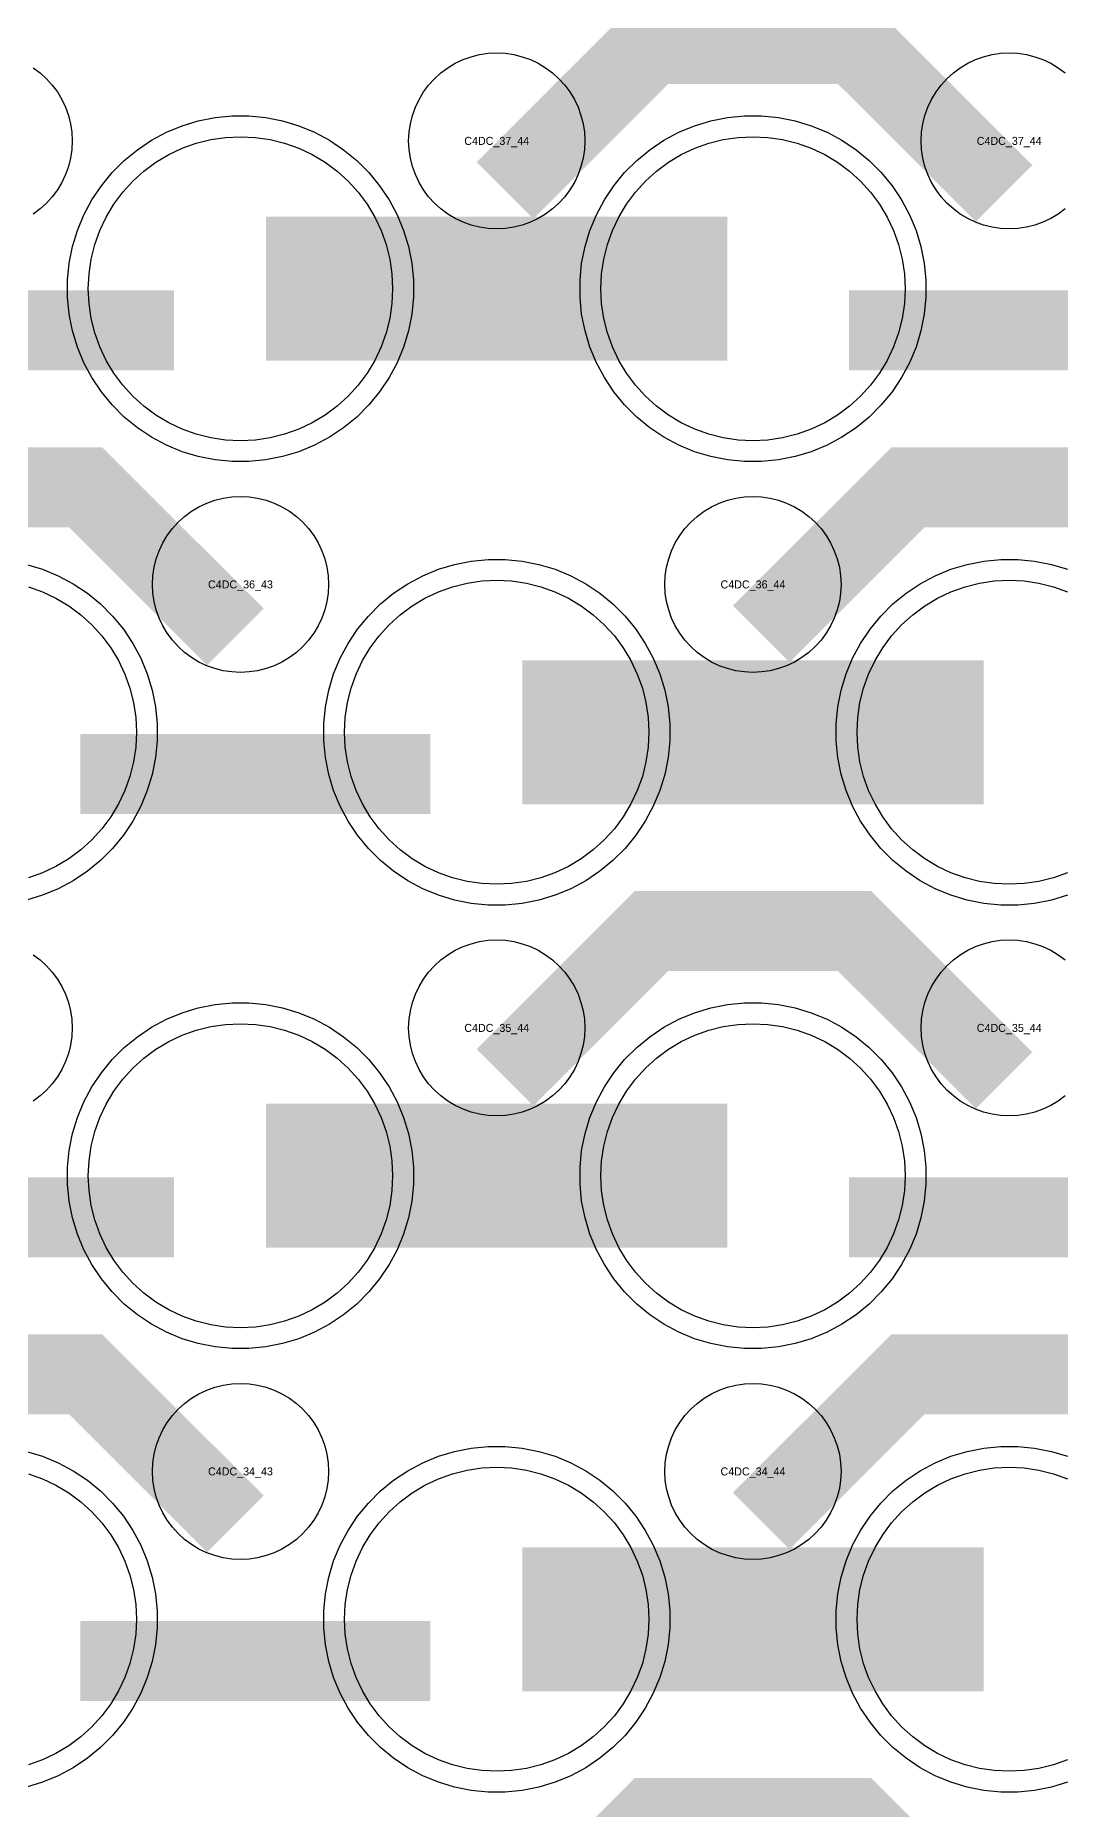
# Model space of a CAD drawing. Extents: x -11880 to 11880, y -14992 to 14992.
# Drawn here: x 1936 to 2256, y -10188 to -9634 of the extents above; entities that cross this region are included whole.
import ezdxf
from ezdxf.enums import TextEntityAlignment as Align

# ---------------------------------------------------------------- set-up
doc = ezdxf.new("R2010")
doc.units = 0
doc.header["$MEASUREMENT"] = 0
for name, color, linetype in [('GDS_775_DT_237', 138, 'CONTINUOUS'), ('RDL1_FS', 34, 'CONTINUOUS'), ('RDL_BS', 160, 'CONTINUOUS')]:
    doc.layers.add(name, color=color, linetype=linetype)

msp = doc.modelspace()

# ---------------------------------------------------------------- linework, layer by layer
at = {"layer": 'RDL1_FS', "color": 241, "true_color": 0xf7abae}
for points in [[(2000, -9760.204), (1995.343, -9759.975), (1990.732, -9759.291), (1986.209, -9758.159), (1981.819, -9756.587), (1977.605, -9754.595), (1973.605, -9752.197), (1969.86, -9749.419), (1966.406, -9746.289), (1963.276, -9742.835), (1960.498, -9739.09), (1958.1, -9735.09), (1956.108, -9730.876), (1954.536, -9726.486), (1953.404, -9721.963), (1952.72, -9717.352), (1952.491, -9712.695), (1952.72, -9708.038), (1953.404, -9703.427), (1954.536, -9698.904), (1956.108, -9694.514), (1958.1, -9690.3), (1960.498, -9686.3), (1963.276, -9682.555), (1966.406, -9679.101), (1969.86, -9675.971), (1973.605, -9673.193), (1977.605, -9670.795), (1981.819, -9668.803), (1986.209, -9667.231), (1990.732, -9666.099), (1995.343, -9665.415), (2000, -9665.186), (2004.657, -9665.415), (2009.268, -9666.099), (2013.791, -9667.231), (2018.181, -9668.803), (2022.395, -9670.795), (2026.395, -9673.193), (2030.14, -9675.971), (2033.594, -9679.101), (2036.724, -9682.555), (2039.502, -9686.3), (2041.9, -9690.3), (2043.892, -9694.514), (2045.464, -9698.904), (2046.596, -9703.427), (2047.28, -9708.038), (2047.509, -9712.695), (2047.28, -9717.352), (2046.596, -9721.963), (2045.464, -9726.486), (2043.892, -9730.876), (2041.9, -9735.09), (2039.502, -9739.09), (2036.724, -9742.835), (2033.594, -9746.289), (2030.14, -9749.419), (2026.395, -9752.197), (2022.395, -9754.595), (2018.181, -9756.587), (2013.791, -9758.159), (2009.268, -9759.291), (2004.657, -9759.975)], [(2160, -9760.204), (2155.343, -9759.975), (2150.732, -9759.291), (2146.209, -9758.159), (2141.819, -9756.587), (2137.605, -9754.595), (2133.605, -9752.197), (2129.86, -9749.419), (2126.406, -9746.289), (2123.276, -9742.835), (2120.498, -9739.09), (2118.1, -9735.09), (2116.108, -9730.876), (2114.536, -9726.486), (2113.404, -9721.963), (2112.72, -9717.352), (2112.491, -9712.695), (2112.72, -9708.038), (2113.404, -9703.427), (2114.536, -9698.904), (2116.108, -9694.514), (2118.1, -9690.3), (2120.498, -9686.3), (2123.276, -9682.555), (2126.406, -9679.101), (2129.86, -9675.971), (2133.605, -9673.193), (2137.605, -9670.795), (2141.819, -9668.803), (2146.209, -9667.231), (2150.732, -9666.099), (2155.343, -9665.415), (2160, -9665.186), (2164.657, -9665.415), (2169.268, -9666.099), (2173.791, -9667.231), (2178.181, -9668.803), (2182.395, -9670.795), (2186.395, -9673.193), (2190.14, -9675.971), (2193.594, -9679.101), (2196.724, -9682.555), (2199.502, -9686.3), (2201.9, -9690.3), (2203.892, -9694.514), (2205.464, -9698.904), (2206.596, -9703.427), (2207.28, -9708.038), (2207.509, -9712.695), (2207.28, -9717.352), (2206.596, -9721.963), (2205.464, -9726.486), (2203.892, -9730.876), (2201.9, -9735.09), (2199.502, -9739.09), (2196.724, -9742.835), (2193.594, -9746.289), (2190.14, -9749.419), (2186.395, -9752.197), (2182.395, -9754.595), (2178.181, -9756.587), (2173.791, -9758.159), (2169.268, -9759.291), (2164.657, -9759.975)], [(2080, -10175.894), (2075.343, -10175.665), (2070.732, -10174.981), (2066.209, -10173.849), (2061.819, -10172.277), (2057.605, -10170.285), (2053.605, -10167.887), (2049.86, -10165.109), (2046.406, -10161.979), (2043.276, -10158.525), (2040.498, -10154.78), (2038.1, -10150.78), (2036.108, -10146.566), (2034.536, -10142.176), (2033.404, -10137.653), (2032.72, -10133.042), (2032.491, -10128.385), (2032.72, -10123.728), (2033.404, -10119.117), (2034.536, -10114.594), (2036.108, -10110.204), (2038.1, -10105.99), (2040.498, -10101.99), (2043.276, -10098.245), (2046.406, -10094.791), (2049.86, -10091.661), (2053.605, -10088.883), (2057.605, -10086.485), (2061.819, -10084.493), (2066.209, -10082.921), (2070.732, -10081.789), (2075.343, -10081.105), (2080, -10080.876), (2084.657, -10081.105), (2089.268, -10081.789), (2093.791, -10082.921), (2098.181, -10084.493), (2102.395, -10086.485), (2106.395, -10088.883), (2110.14, -10091.661), (2113.594, -10094.791), (2116.724, -10098.245), (2119.502, -10101.99), (2121.9, -10105.99), (2123.892, -10110.204), (2125.464, -10114.594), (2126.596, -10119.117), (2127.28, -10123.728), (2127.509, -10128.385), (2127.28, -10133.042), (2126.596, -10137.653), (2125.464, -10142.176), (2123.892, -10146.566), (2121.9, -10150.78), (2119.502, -10154.78), (2116.724, -10158.525), (2113.594, -10161.979), (2110.14, -10165.109), (2106.395, -10167.887), (2102.395, -10170.285), (2098.181, -10172.277), (2093.791, -10173.849), (2089.268, -10174.981), (2084.657, -10175.665)]]:
    msp.add_lwpolyline(points, close=True, dxfattribs=at)
for points in [[(2008.002, -9712.695, 45, 45, 0), (2080.002, -9712.695, 45, 45, 0)], [(2080.002, -9712.695, 45, 45, 0), (2152.002, -9712.695, 45, 45, 0)], [(2088.002, -10128.385, 45, 45, 0), (2160.002, -10128.385, 45, 45, 0)], [(2160.002, -10128.385, 45, 45, 0), (2232.002, -10128.385, 45, 45, 0)]]:
    msp.add_lwpolyline(points, format="xyseb", dxfattribs=at)
at = {"layer": 'RDL1_FS'}
for points in [[(2080, -9898.769), (2075.343, -9898.54), (2070.732, -9897.856), (2066.209, -9896.724), (2061.819, -9895.152), (2057.605, -9893.16), (2053.605, -9890.762), (2049.86, -9887.984), (2046.406, -9884.854), (2043.276, -9881.4), (2040.498, -9877.655), (2038.1, -9873.655), (2036.108, -9869.441), (2034.536, -9865.051), (2033.404, -9860.528), (2032.72, -9855.917), (2032.491, -9851.26), (2032.72, -9846.603), (2033.404, -9841.992), (2034.536, -9837.469), (2036.108, -9833.079), (2038.1, -9828.865), (2040.498, -9824.865), (2043.276, -9821.12), (2046.406, -9817.666), (2049.86, -9814.536), (2053.605, -9811.758), (2057.605, -9809.36), (2061.819, -9807.368), (2066.209, -9805.796), (2070.732, -9804.664), (2075.343, -9803.98), (2080, -9803.751), (2084.657, -9803.98), (2089.268, -9804.664), (2093.791, -9805.796), (2098.181, -9807.368), (2102.395, -9809.36), (2106.395, -9811.758), (2110.14, -9814.536), (2113.594, -9817.666), (2116.724, -9821.12), (2119.502, -9824.865), (2121.9, -9828.865), (2123.892, -9833.079), (2125.464, -9837.469), (2126.596, -9841.992), (2127.28, -9846.603), (2127.509, -9851.26), (2127.28, -9855.917), (2126.596, -9860.528), (2125.464, -9865.051), (2123.892, -9869.441), (2121.9, -9873.655), (2119.502, -9877.655), (2116.724, -9881.4), (2113.594, -9884.854), (2110.14, -9887.984), (2106.395, -9890.762), (2102.395, -9893.16), (2098.181, -9895.152), (2093.791, -9896.724), (2089.268, -9897.856), (2084.657, -9898.54)], [(2000, -10037.329), (1995.343, -10037.1), (1990.732, -10036.416), (1986.209, -10035.284), (1981.819, -10033.712), (1977.605, -10031.72), (1973.605, -10029.322), (1969.86, -10026.544), (1966.406, -10023.414), (1963.276, -10019.96), (1960.498, -10016.215), (1958.1, -10012.215), (1956.108, -10008.001), (1954.536, -10003.611), (1953.404, -9999.088), (1952.72, -9994.477), (1952.491, -9989.82), (1952.72, -9985.163), (1953.404, -9980.552), (1954.536, -9976.029), (1956.108, -9971.639), (1958.1, -9967.425), (1960.498, -9963.425), (1963.276, -9959.68), (1966.406, -9956.226), (1969.86, -9953.096), (1973.605, -9950.318), (1977.605, -9947.92), (1981.819, -9945.928), (1986.209, -9944.356), (1990.732, -9943.224), (1995.343, -9942.54), (2000, -9942.311), (2004.657, -9942.54), (2009.268, -9943.224), (2013.791, -9944.356), (2018.181, -9945.928), (2022.395, -9947.92), (2026.395, -9950.318), (2030.14, -9953.096), (2033.594, -9956.226), (2036.724, -9959.68), (2039.502, -9963.425), (2041.9, -9967.425), (2043.892, -9971.639), (2045.464, -9976.029), (2046.596, -9980.552), (2047.28, -9985.163), (2047.509, -9989.82), (2047.28, -9994.477), (2046.596, -9999.088), (2045.464, -10003.611), (2043.892, -10008.001), (2041.9, -10012.215), (2039.502, -10016.215), (2036.724, -10019.96), (2033.594, -10023.414), (2030.14, -10026.544), (2026.395, -10029.322), (2022.395, -10031.72), (2018.181, -10033.712), (2013.791, -10035.284), (2009.268, -10036.416), (2004.657, -10037.1)], [(2160, -10037.329), (2155.343, -10037.1), (2150.732, -10036.416), (2146.209, -10035.284), (2141.819, -10033.712), (2137.605, -10031.72), (2133.605, -10029.322), (2129.86, -10026.544), (2126.406, -10023.414), (2123.276, -10019.96), (2120.498, -10016.215), (2118.1, -10012.215), (2116.108, -10008.001), (2114.536, -10003.611), (2113.404, -9999.088), (2112.72, -9994.477), (2112.491, -9989.82), (2112.72, -9985.163), (2113.404, -9980.552), (2114.536, -9976.029), (2116.108, -9971.639), (2118.1, -9967.425), (2120.498, -9963.425), (2123.276, -9959.68), (2126.406, -9956.226), (2129.86, -9953.096), (2133.605, -9950.318), (2137.605, -9947.92), (2141.819, -9945.928), (2146.209, -9944.356), (2150.732, -9943.224), (2155.343, -9942.54), (2160, -9942.311), (2164.657, -9942.54), (2169.268, -9943.224), (2173.791, -9944.356), (2178.181, -9945.928), (2182.395, -9947.92), (2186.395, -9950.318), (2190.14, -9953.096), (2193.594, -9956.226), (2196.724, -9959.68), (2199.502, -9963.425), (2201.9, -9967.425), (2203.892, -9971.639), (2205.464, -9976.029), (2206.596, -9980.552), (2207.28, -9985.163), (2207.509, -9989.82), (2207.28, -9994.477), (2206.596, -9999.088), (2205.464, -10003.611), (2203.892, -10008.001), (2201.9, -10012.215), (2199.502, -10016.215), (2196.724, -10019.96), (2193.594, -10023.414), (2190.14, -10026.544), (2186.395, -10029.322), (2182.395, -10031.72), (2178.181, -10033.712), (2173.791, -10035.284), (2169.268, -10036.416), (2164.657, -10037.1)]]:
    msp.add_lwpolyline(points, close=True, dxfattribs=at)
for points in [[(2258.181, -9895.152), (2253.791, -9896.724), (2249.268, -9897.856), (2244.657, -9898.54), (2240, -9898.769), (2235.343, -9898.54), (2230.732, -9897.856), (2226.209, -9896.724), (2221.819, -9895.152), (2217.605, -9893.16), (2213.605, -9890.762), (2209.86, -9887.984), (2206.406, -9884.854), (2203.276, -9881.4), (2200.498, -9877.655), (2198.1, -9873.655), (2196.108, -9869.441), (2194.536, -9865.051), (2193.404, -9860.528), (2192.72, -9855.917), (2192.491, -9851.26), (2192.72, -9846.603), (2193.404, -9841.992), (2194.536, -9837.469), (2196.108, -9833.079), (2198.1, -9828.865), (2200.498, -9824.865), (2203.276, -9821.12), (2206.406, -9817.666), (2209.86, -9814.536), (2213.605, -9811.758), (2217.605, -9809.36), (2221.819, -9807.368), (2226.209, -9805.796), (2230.732, -9804.664), (2235.343, -9803.98), (2240, -9803.751), (2244.657, -9803.98), (2249.268, -9804.664), (2253.791, -9805.796), (2258.181, -9807.368)], [(1933.791, -9805.796), (1938.181, -9807.368), (1942.395, -9809.36), (1946.395, -9811.758), (1950.14, -9814.536), (1953.594, -9817.666), (1956.724, -9821.12), (1959.502, -9824.865), (1961.9, -9828.865), (1963.892, -9833.079), (1965.464, -9837.469), (1966.596, -9841.992), (1967.28, -9846.603), (1967.509, -9851.26), (1967.28, -9855.917), (1966.596, -9860.528), (1965.464, -9865.051), (1963.892, -9869.441), (1961.9, -9873.655), (1959.502, -9877.655), (1956.724, -9881.4), (1953.594, -9884.854), (1950.14, -9887.984), (1946.395, -9890.762), (1942.395, -9893.16), (1938.181, -9895.152), (1933.791, -9896.724)]]:
    msp.add_lwpolyline(points, dxfattribs=at)
for points in [[(2088.002, -9851.26, 45, 45, 0), (2160.002, -9851.26, 45, 45, 0)], [(2160.002, -9851.26, 45, 45, 0), (2232.002, -9851.26, 45, 45, 0)], [(2008.002, -9989.82, 45, 45, 0), (2080.002, -9989.82, 45, 45, 0)], [(2080.002, -9989.82, 45, 45, 0), (2152.002, -9989.82, 45, 45, 0)]]:
    msp.add_lwpolyline(points, format="xyseb", dxfattribs=at)
at = {"layer": 'RDL1_FS', "color": 241, "true_color": 0xf7abae}
for points in [[(2258.181, -10172.277), (2253.791, -10173.849), (2249.268, -10174.981), (2244.657, -10175.665), (2240, -10175.894), (2235.343, -10175.665), (2230.732, -10174.981), (2226.209, -10173.849), (2221.819, -10172.277), (2217.605, -10170.285), (2213.605, -10167.887), (2209.86, -10165.109), (2206.406, -10161.979), (2203.276, -10158.525), (2200.498, -10154.78), (2198.1, -10150.78), (2196.108, -10146.566), (2194.536, -10142.176), (2193.404, -10137.653), (2192.72, -10133.042), (2192.491, -10128.385), (2192.72, -10123.728), (2193.404, -10119.117), (2194.536, -10114.594), (2196.108, -10110.204), (2198.1, -10105.99), (2200.498, -10101.99), (2203.276, -10098.245), (2206.406, -10094.791), (2209.86, -10091.661), (2213.605, -10088.883), (2217.605, -10086.485), (2221.819, -10084.493), (2226.209, -10082.921), (2230.732, -10081.789), (2235.343, -10081.105), (2240, -10080.876), (2244.657, -10081.105), (2249.268, -10081.789), (2253.791, -10082.921), (2258.181, -10084.493)], [(1933.791, -10082.921), (1938.181, -10084.493), (1942.395, -10086.485), (1946.395, -10088.883), (1950.14, -10091.661), (1953.594, -10094.791), (1956.724, -10098.245), (1959.502, -10101.99), (1961.9, -10105.99), (1963.892, -10110.204), (1965.464, -10114.594), (1966.596, -10119.117), (1967.28, -10123.728), (1967.509, -10128.385), (1967.28, -10133.042), (1966.596, -10137.653), (1965.464, -10142.176), (1963.892, -10146.566), (1961.9, -10150.78), (1959.502, -10154.78), (1956.724, -10158.525), (1953.594, -10161.979), (1950.14, -10165.109), (1946.395, -10167.887), (1942.395, -10170.285), (1938.181, -10172.277), (1933.791, -10173.849)]]:
    msp.add_lwpolyline(points, dxfattribs=at)
at = {"layer": 'RDL_BS'}
for points in [[(2082.562, -9682.009, 25, 25, 0), (2128.377, -9636.194, 25, 25, 0), (2161.93, -9636.194, 25, 25, 0)], [(2238.401, -9682.908, 25, 25, 0), (2191.687, -9636.194, 25, 25, 0), (2161.929, -9636.194, 25, 25, 0)], [(1998.401, -9821.473, 25, 25, 0), (1951.687, -9774.759, 25, 25, 0), (1921.929, -9774.759, 25, 25, 0)], [(2162.562, -9820.574, 25, 25, 0), (2208.377, -9774.759, 25, 25, 0), (2241.93, -9774.759, 25, 25, 0)], [(2318.401, -9821.473, 25, 25, 0), (2271.687, -9774.759, 25, 25, 0), (2241.929, -9774.759, 25, 25, 0)], [(1950.016, -9864.273, 25, 25, 0), (2059.281, -9864.273, 25, 25, 0)], [(2082.562, -9959.134, 25, 25, 0), (2128.377, -9913.319, 25, 25, 0), (2161.93, -9913.319, 25, 25, 0)], [(2238.401, -9960.033, 25, 25, 0), (2191.687, -9913.319, 25, 25, 0), (2161.929, -9913.319, 25, 25, 0)], [(1870.016, -10002.833, 25, 25, 0), (1979.281, -10002.833, 25, 25, 0)], [(2190.016, -10002.833, 25, 25, 0), (2299.281, -10002.833, 25, 25, 0)], [(1998.401, -10098.598, 25, 25, 0), (1951.687, -10051.884, 25, 25, 0), (1921.929, -10051.884, 25, 25, 0)], [(2162.562, -10097.699, 25, 25, 0), (2208.377, -10051.884, 25, 25, 0), (2241.93, -10051.884, 25, 25, 0)], [(2318.401, -10098.598, 25, 25, 0), (2271.687, -10051.884, 25, 25, 0), (2241.929, -10051.884, 25, 25, 0)], [(2082.562, -10236.264, 25, 25, 0), (2128.377, -10190.449, 25, 25, 0), (2161.93, -10190.449, 25, 25, 0)], [(2238.401, -10237.163, 25, 25, 0), (2191.687, -10190.449, 25, 25, 0), (2161.929, -10190.449, 25, 25, 0)]]:
    msp.add_lwpolyline(points, format="xyseb", dxfattribs=at)
for points in [[(1935.28, -9643.65), (1937.443, -9645.253), (1939.442, -9647.065), (1941.254, -9649.064), (1942.857, -9651.227), (1944.25, -9653.551), (1945.402, -9655.988), (1946.309, -9658.523), (1946.966, -9661.142), (1947.362, -9663.814), (1947.494, -9666.507), (1947.362, -9669.2), (1946.966, -9671.872), (1946.309, -9674.491), (1945.402, -9677.026), (1944.25, -9679.463), (1942.857, -9681.787), (1941.254, -9683.95), (1939.442, -9685.949), (1937.443, -9687.761), (1935.28, -9689.364)], [(2257.443, -9687.761), (2255.28, -9689.364), (2252.956, -9690.757), (2250.519, -9691.909), (2247.984, -9692.816), (2245.365, -9693.473), (2242.693, -9693.869), (2240, -9694.001), (2237.307, -9693.869), (2234.635, -9693.473), (2232.016, -9692.816), (2229.481, -9691.909), (2227.044, -9690.757), (2224.72, -9689.364), (2222.557, -9687.761), (2220.558, -9685.949), (2218.746, -9683.95), (2217.143, -9681.787), (2215.75, -9679.463), (2214.598, -9677.026), (2213.691, -9674.491), (2213.034, -9671.872), (2212.638, -9669.2), (2212.506, -9666.507), (2212.638, -9663.814), (2213.034, -9661.142), (2213.691, -9658.523), (2214.598, -9655.988), (2215.75, -9653.551), (2217.143, -9651.227), (2218.746, -9649.064), (2220.558, -9647.065), (2222.557, -9645.253), (2224.72, -9643.65), (2227.044, -9642.257), (2229.481, -9641.105), (2232.016, -9640.198), (2234.635, -9639.541), (2237.307, -9639.145), (2240, -9639.013), (2242.693, -9639.145), (2245.365, -9639.541), (2247.984, -9640.198), (2250.519, -9641.105), (2252.956, -9642.257), (2255.28, -9643.65), (2257.443, -9645.253)], [(1933.165, -9798.823), (1938.205, -9800.354), (1943.115, -9802.385), (1947.777, -9804.877), (1952.191, -9807.824), (1956.292, -9811.186), (1960.074, -9814.968), (1963.436, -9819.069), (1966.383, -9823.483), (1968.875, -9828.145), (1970.906, -9833.055), (1972.437, -9838.095), (1973.483, -9843.322), (1974, -9848.616), (1974, -9853.904), (1973.483, -9859.198), (1972.437, -9864.425), (1970.906, -9869.465), (1968.875, -9874.375), (1966.383, -9879.037), (1963.436, -9883.451), (1960.074, -9887.552), (1956.292, -9891.334), (1952.191, -9894.696), (1947.777, -9897.643), (1943.115, -9900.135), (1938.205, -9902.166), (1933.165, -9903.697)], [(2258.205, -9902.166), (2253.165, -9903.697), (2247.938, -9904.743), (2242.644, -9905.26), (2237.356, -9905.26), (2232.062, -9904.743), (2226.835, -9903.697), (2221.795, -9902.166), (2216.885, -9900.135), (2212.223, -9897.643), (2207.809, -9894.696), (2203.708, -9891.334), (2199.926, -9887.552), (2196.564, -9883.451), (2193.617, -9879.037), (2191.125, -9874.375), (2189.094, -9869.465), (2187.563, -9864.425), (2186.517, -9859.198), (2186, -9853.904), (2186, -9848.616), (2186.517, -9843.322), (2187.563, -9838.095), (2189.094, -9833.055), (2191.125, -9828.145), (2193.617, -9823.483), (2196.564, -9819.069), (2199.926, -9814.968), (2203.708, -9811.186), (2207.809, -9807.824), (2212.223, -9804.877), (2216.885, -9802.385), (2221.795, -9800.354), (2226.835, -9798.823), (2232.062, -9797.777), (2237.356, -9797.26), (2242.644, -9797.26), (2247.938, -9797.777), (2253.165, -9798.823), (2258.205, -9800.354)], [(1935.28, -9920.775), (1937.443, -9922.378), (1939.442, -9924.19), (1941.254, -9926.189), (1942.857, -9928.352), (1944.25, -9930.676), (1945.402, -9933.113), (1946.309, -9935.648), (1946.966, -9938.267), (1947.362, -9940.939), (1947.494, -9943.632), (1947.362, -9946.325), (1946.966, -9948.997), (1946.309, -9951.616), (1945.402, -9954.151), (1944.25, -9956.588), (1942.857, -9958.912), (1941.254, -9961.075), (1939.442, -9963.074), (1937.443, -9964.886), (1935.28, -9966.489)], [(2257.443, -9964.886), (2255.28, -9966.489), (2252.956, -9967.882), (2250.519, -9969.034), (2247.984, -9969.941), (2245.365, -9970.598), (2242.693, -9970.994), (2240, -9971.126), (2237.307, -9970.994), (2234.635, -9970.598), (2232.016, -9969.941), (2229.481, -9969.034), (2227.044, -9967.882), (2224.72, -9966.489), (2222.557, -9964.886), (2220.558, -9963.074), (2218.746, -9961.075), (2217.143, -9958.912), (2215.75, -9956.588), (2214.598, -9954.151), (2213.691, -9951.616), (2213.034, -9948.997), (2212.638, -9946.325), (2212.506, -9943.632), (2212.638, -9940.939), (2213.034, -9938.267), (2213.691, -9935.648), (2214.598, -9933.113), (2215.75, -9930.676), (2217.143, -9928.352), (2218.746, -9926.189), (2220.558, -9924.19), (2222.557, -9922.378), (2224.72, -9920.775), (2227.044, -9919.382), (2229.481, -9918.23), (2232.016, -9917.323), (2234.635, -9916.666), (2237.307, -9916.27), (2240, -9916.138), (2242.693, -9916.27), (2245.365, -9916.666), (2247.984, -9917.323), (2250.519, -9918.23), (2252.956, -9919.382), (2255.28, -9920.775), (2257.443, -9922.378)]]:
    msp.add_lwpolyline(points, dxfattribs=at)
for points in [[(2080, -9694.001), (2077.307, -9693.869), (2074.635, -9693.473), (2072.016, -9692.816), (2069.481, -9691.909), (2067.044, -9690.757), (2064.72, -9689.364), (2062.557, -9687.761), (2060.558, -9685.949), (2058.746, -9683.95), (2057.143, -9681.787), (2055.75, -9679.463), (2054.598, -9677.026), (2053.691, -9674.491), (2053.034, -9671.872), (2052.638, -9669.2), (2052.506, -9666.507), (2052.638, -9663.814), (2053.034, -9661.142), (2053.691, -9658.523), (2054.598, -9655.988), (2055.75, -9653.551), (2057.143, -9651.227), (2058.746, -9649.064), (2060.558, -9647.065), (2062.557, -9645.253), (2064.72, -9643.65), (2067.044, -9642.257), (2069.481, -9641.105), (2072.016, -9640.198), (2074.635, -9639.541), (2077.307, -9639.145), (2080, -9639.013), (2082.693, -9639.145), (2085.365, -9639.541), (2087.984, -9640.198), (2090.519, -9641.105), (2092.956, -9642.257), (2095.28, -9643.65), (2097.443, -9645.253), (2099.442, -9647.065), (2101.254, -9649.064), (2102.857, -9651.227), (2104.25, -9653.551), (2105.402, -9655.988), (2106.309, -9658.523), (2106.966, -9661.142), (2107.362, -9663.814), (2107.494, -9666.507), (2107.362, -9669.2), (2106.966, -9671.872), (2106.309, -9674.491), (2105.402, -9677.026), (2104.25, -9679.463), (2102.857, -9681.787), (2101.254, -9683.95), (2099.442, -9685.949), (2097.443, -9687.761), (2095.28, -9689.364), (2092.956, -9690.757), (2090.519, -9691.909), (2087.984, -9692.816), (2085.365, -9693.473), (2082.693, -9693.869)], [(2000, -9832.566), (1997.307, -9832.434), (1994.635, -9832.038), (1992.016, -9831.381), (1989.481, -9830.474), (1987.044, -9829.322), (1984.72, -9827.929), (1982.557, -9826.326), (1980.558, -9824.514), (1978.746, -9822.515), (1977.143, -9820.352), (1975.75, -9818.028), (1974.598, -9815.591), (1973.691, -9813.056), (1973.034, -9810.437), (1972.638, -9807.765), (1972.506, -9805.072), (1972.638, -9802.379), (1973.034, -9799.707), (1973.691, -9797.088), (1974.598, -9794.553), (1975.75, -9792.116), (1977.143, -9789.792), (1978.746, -9787.629), (1980.558, -9785.63), (1982.557, -9783.818), (1984.72, -9782.215), (1987.044, -9780.822), (1989.481, -9779.67), (1992.016, -9778.763), (1994.635, -9778.106), (1997.307, -9777.71), (2000, -9777.578), (2002.693, -9777.71), (2005.365, -9778.106), (2007.984, -9778.763), (2010.519, -9779.67), (2012.956, -9780.822), (2015.28, -9782.215), (2017.443, -9783.818), (2019.442, -9785.63), (2021.254, -9787.629), (2022.857, -9789.792), (2024.25, -9792.116), (2025.402, -9794.553), (2026.309, -9797.088), (2026.966, -9799.707), (2027.362, -9802.379), (2027.494, -9805.072), (2027.362, -9807.765), (2026.966, -9810.437), (2026.309, -9813.056), (2025.402, -9815.591), (2024.25, -9818.028), (2022.857, -9820.352), (2021.254, -9822.515), (2019.442, -9824.514), (2017.443, -9826.326), (2015.28, -9827.929), (2012.956, -9829.322), (2010.519, -9830.474), (2007.984, -9831.381), (2005.365, -9832.038), (2002.693, -9832.434)], [(2160, -9832.566), (2157.307, -9832.434), (2154.635, -9832.038), (2152.016, -9831.381), (2149.481, -9830.474), (2147.044, -9829.322), (2144.72, -9827.929), (2142.557, -9826.326), (2140.558, -9824.514), (2138.746, -9822.515), (2137.143, -9820.352), (2135.75, -9818.028), (2134.598, -9815.591), (2133.691, -9813.056), (2133.034, -9810.437), (2132.638, -9807.765), (2132.506, -9805.072), (2132.638, -9802.379), (2133.034, -9799.707), (2133.691, -9797.088), (2134.598, -9794.553), (2135.75, -9792.116), (2137.143, -9789.792), (2138.746, -9787.629), (2140.558, -9785.63), (2142.557, -9783.818), (2144.72, -9782.215), (2147.044, -9780.822), (2149.481, -9779.67), (2152.016, -9778.763), (2154.635, -9778.106), (2157.307, -9777.71), (2160, -9777.578), (2162.693, -9777.71), (2165.365, -9778.106), (2167.984, -9778.763), (2170.519, -9779.67), (2172.956, -9780.822), (2175.28, -9782.215), (2177.443, -9783.818), (2179.442, -9785.63), (2181.254, -9787.629), (2182.857, -9789.792), (2184.25, -9792.116), (2185.402, -9794.553), (2186.309, -9797.088), (2186.966, -9799.707), (2187.362, -9802.379), (2187.494, -9805.072), (2187.362, -9807.765), (2186.966, -9810.437), (2186.309, -9813.056), (2185.402, -9815.591), (2184.25, -9818.028), (2182.857, -9820.352), (2181.254, -9822.515), (2179.442, -9824.514), (2177.443, -9826.326), (2175.28, -9827.929), (2172.956, -9829.322), (2170.519, -9830.474), (2167.984, -9831.381), (2165.365, -9832.038), (2162.693, -9832.434)], [(2077.356, -9905.26), (2072.062, -9904.743), (2066.835, -9903.697), (2061.795, -9902.166), (2056.885, -9900.135), (2052.223, -9897.643), (2047.809, -9894.696), (2043.708, -9891.334), (2039.926, -9887.552), (2036.564, -9883.451), (2033.617, -9879.037), (2031.125, -9874.375), (2029.094, -9869.465), (2027.563, -9864.425), (2026.517, -9859.198), (2026, -9853.904), (2026, -9848.616), (2026.517, -9843.322), (2027.563, -9838.095), (2029.094, -9833.055), (2031.125, -9828.145), (2033.617, -9823.483), (2036.564, -9819.069), (2039.926, -9814.968), (2043.708, -9811.186), (2047.809, -9807.824), (2052.223, -9804.877), (2056.885, -9802.385), (2061.795, -9800.354), (2066.835, -9798.823), (2072.062, -9797.777), (2077.356, -9797.26), (2082.644, -9797.26), (2087.938, -9797.777), (2093.165, -9798.823), (2098.205, -9800.354), (2103.115, -9802.385), (2107.777, -9804.877), (2112.191, -9807.824), (2116.292, -9811.186), (2120.074, -9814.968), (2123.436, -9819.069), (2126.383, -9823.483), (2128.875, -9828.145), (2130.906, -9833.055), (2132.437, -9838.095), (2133.483, -9843.322), (2134, -9848.616), (2134, -9853.904), (2133.483, -9859.198), (2132.437, -9864.425), (2130.906, -9869.465), (2128.875, -9874.375), (2126.383, -9879.037), (2123.436, -9883.451), (2120.074, -9887.552), (2116.292, -9891.334), (2112.191, -9894.696), (2107.777, -9897.643), (2103.115, -9900.135), (2098.205, -9902.166), (2093.165, -9903.697), (2087.938, -9904.743), (2082.644, -9905.26)], [(2080, -9971.126), (2077.307, -9970.994), (2074.635, -9970.598), (2072.016, -9969.941), (2069.481, -9969.034), (2067.044, -9967.882), (2064.72, -9966.489), (2062.557, -9964.886), (2060.558, -9963.074), (2058.746, -9961.075), (2057.143, -9958.912), (2055.75, -9956.588), (2054.598, -9954.151), (2053.691, -9951.616), (2053.034, -9948.997), (2052.638, -9946.325), (2052.506, -9943.632), (2052.638, -9940.939), (2053.034, -9938.267), (2053.691, -9935.648), (2054.598, -9933.113), (2055.75, -9930.676), (2057.143, -9928.352), (2058.746, -9926.189), (2060.558, -9924.19), (2062.557, -9922.378), (2064.72, -9920.775), (2067.044, -9919.382), (2069.481, -9918.23), (2072.016, -9917.323), (2074.635, -9916.666), (2077.307, -9916.27), (2080, -9916.138), (2082.693, -9916.27), (2085.365, -9916.666), (2087.984, -9917.323), (2090.519, -9918.23), (2092.956, -9919.382), (2095.28, -9920.775), (2097.443, -9922.378), (2099.442, -9924.19), (2101.254, -9926.189), (2102.857, -9928.352), (2104.25, -9930.676), (2105.402, -9933.113), (2106.309, -9935.648), (2106.966, -9938.267), (2107.362, -9940.939), (2107.494, -9943.632), (2107.362, -9946.325), (2106.966, -9948.997), (2106.309, -9951.616), (2105.402, -9954.151), (2104.25, -9956.588), (2102.857, -9958.912), (2101.254, -9961.075), (2099.442, -9963.074), (2097.443, -9964.886), (2095.28, -9966.489), (2092.956, -9967.882), (2090.519, -9969.034), (2087.984, -9969.941), (2085.365, -9970.598), (2082.693, -9970.994)], [(1997.356, -10043.82), (1992.062, -10043.303), (1986.835, -10042.257), (1981.795, -10040.726), (1976.885, -10038.695), (1972.223, -10036.203), (1967.809, -10033.256), (1963.708, -10029.894), (1959.926, -10026.112), (1956.564, -10022.011), (1953.617, -10017.597), (1951.125, -10012.935), (1949.094, -10008.025), (1947.563, -10002.985), (1946.517, -9997.758), (1946, -9992.464), (1946, -9987.176), (1946.517, -9981.882), (1947.563, -9976.655), (1949.094, -9971.615), (1951.125, -9966.705), (1953.617, -9962.043), (1956.564, -9957.629), (1959.926, -9953.528), (1963.708, -9949.746), (1967.809, -9946.384), (1972.223, -9943.437), (1976.885, -9940.945), (1981.795, -9938.914), (1986.835, -9937.383), (1992.062, -9936.337), (1997.356, -9935.82), (2002.644, -9935.82), (2007.938, -9936.337), (2013.165, -9937.383), (2018.205, -9938.914), (2023.115, -9940.945), (2027.777, -9943.437), (2032.191, -9946.384), (2036.292, -9949.746), (2040.074, -9953.528), (2043.436, -9957.629), (2046.383, -9962.043), (2048.875, -9966.705), (2050.906, -9971.615), (2052.437, -9976.655), (2053.483, -9981.882), (2054, -9987.176), (2054, -9992.464), (2053.483, -9997.758), (2052.437, -10002.985), (2050.906, -10008.025), (2048.875, -10012.935), (2046.383, -10017.597), (2043.436, -10022.011), (2040.074, -10026.112), (2036.292, -10029.894), (2032.191, -10033.256), (2027.777, -10036.203), (2023.115, -10038.695), (2018.205, -10040.726), (2013.165, -10042.257), (2007.938, -10043.303), (2002.644, -10043.82)], [(2157.356, -10043.82), (2152.062, -10043.303), (2146.835, -10042.257), (2141.795, -10040.726), (2136.885, -10038.695), (2132.223, -10036.203), (2127.809, -10033.256), (2123.708, -10029.894), (2119.926, -10026.112), (2116.564, -10022.011), (2113.617, -10017.597), (2111.125, -10012.935), (2109.094, -10008.025), (2107.563, -10002.985), (2106.517, -9997.758), (2106, -9992.464), (2106, -9987.176), (2106.517, -9981.882), (2107.563, -9976.655), (2109.094, -9971.615), (2111.125, -9966.705), (2113.617, -9962.043), (2116.564, -9957.629), (2119.926, -9953.528), (2123.708, -9949.746), (2127.809, -9946.384), (2132.223, -9943.437), (2136.885, -9940.945), (2141.795, -9938.914), (2146.835, -9937.383), (2152.062, -9936.337), (2157.356, -9935.82), (2162.644, -9935.82), (2167.938, -9936.337), (2173.165, -9937.383), (2178.205, -9938.914), (2183.115, -9940.945), (2187.777, -9943.437), (2192.191, -9946.384), (2196.292, -9949.746), (2200.074, -9953.528), (2203.436, -9957.629), (2206.383, -9962.043), (2208.875, -9966.705), (2210.906, -9971.615), (2212.437, -9976.655), (2213.483, -9981.882), (2214, -9987.176), (2214, -9992.464), (2213.483, -9997.758), (2212.437, -10002.985), (2210.906, -10008.025), (2208.875, -10012.935), (2206.383, -10017.597), (2203.436, -10022.011), (2200.074, -10026.112), (2196.292, -10029.894), (2192.191, -10033.256), (2187.777, -10036.203), (2183.115, -10038.695), (2178.205, -10040.726), (2173.165, -10042.257), (2167.938, -10043.303), (2162.644, -10043.82)], [(2000, -10109.691), (1997.307, -10109.559), (1994.635, -10109.163), (1992.016, -10108.506), (1989.481, -10107.599), (1987.044, -10106.447), (1984.72, -10105.054), (1982.557, -10103.451), (1980.558, -10101.639), (1978.746, -10099.64), (1977.143, -10097.477), (1975.75, -10095.153), (1974.598, -10092.716), (1973.691, -10090.181), (1973.034, -10087.562), (1972.638, -10084.89), (1972.506, -10082.197), (1972.638, -10079.504), (1973.034, -10076.832), (1973.691, -10074.213), (1974.598, -10071.678), (1975.75, -10069.241), (1977.143, -10066.917), (1978.746, -10064.754), (1980.558, -10062.755), (1982.557, -10060.943), (1984.72, -10059.34), (1987.044, -10057.947), (1989.481, -10056.795), (1992.016, -10055.888), (1994.635, -10055.231), (1997.307, -10054.835), (2000, -10054.703), (2002.693, -10054.835), (2005.365, -10055.231), (2007.984, -10055.888), (2010.519, -10056.795), (2012.956, -10057.947), (2015.28, -10059.34), (2017.443, -10060.943), (2019.442, -10062.755), (2021.254, -10064.754), (2022.857, -10066.917), (2024.25, -10069.241), (2025.402, -10071.678), (2026.309, -10074.213), (2026.966, -10076.832), (2027.362, -10079.504), (2027.494, -10082.197), (2027.362, -10084.89), (2026.966, -10087.562), (2026.309, -10090.181), (2025.402, -10092.716), (2024.25, -10095.153), (2022.857, -10097.477), (2021.254, -10099.64), (2019.442, -10101.639), (2017.443, -10103.451), (2015.28, -10105.054), (2012.956, -10106.447), (2010.519, -10107.599), (2007.984, -10108.506), (2005.365, -10109.163), (2002.693, -10109.559)], [(2160, -10109.691), (2157.307, -10109.559), (2154.635, -10109.163), (2152.016, -10108.506), (2149.481, -10107.599), (2147.044, -10106.447), (2144.72, -10105.054), (2142.557, -10103.451), (2140.558, -10101.639), (2138.746, -10099.64), (2137.143, -10097.477), (2135.75, -10095.153), (2134.598, -10092.716), (2133.691, -10090.181), (2133.034, -10087.562), (2132.638, -10084.89), (2132.506, -10082.197), (2132.638, -10079.504), (2133.034, -10076.832), (2133.691, -10074.213), (2134.598, -10071.678), (2135.75, -10069.241), (2137.143, -10066.917), (2138.746, -10064.754), (2140.558, -10062.755), (2142.557, -10060.943), (2144.72, -10059.34), (2147.044, -10057.947), (2149.481, -10056.795), (2152.016, -10055.888), (2154.635, -10055.231), (2157.307, -10054.835), (2160, -10054.703), (2162.693, -10054.835), (2165.365, -10055.231), (2167.984, -10055.888), (2170.519, -10056.795), (2172.956, -10057.947), (2175.28, -10059.34), (2177.443, -10060.943), (2179.442, -10062.755), (2181.254, -10064.754), (2182.857, -10066.917), (2184.25, -10069.241), (2185.402, -10071.678), (2186.309, -10074.213), (2186.966, -10076.832), (2187.362, -10079.504), (2187.494, -10082.197), (2187.362, -10084.89), (2186.966, -10087.562), (2186.309, -10090.181), (2185.402, -10092.716), (2184.25, -10095.153), (2182.857, -10097.477), (2181.254, -10099.64), (2179.442, -10101.639), (2177.443, -10103.451), (2175.28, -10105.054), (2172.956, -10106.447), (2170.519, -10107.599), (2167.984, -10108.506), (2165.365, -10109.163), (2162.693, -10109.559)]]:
    msp.add_lwpolyline(points, close=True, dxfattribs=at)
at = {"layer": 'RDL_BS', "color": 241, "true_color": 0xf7abae}
for points in [[(1997.356, -9766.695), (1992.062, -9766.178), (1986.835, -9765.132), (1981.795, -9763.601), (1976.885, -9761.57), (1972.223, -9759.078), (1967.809, -9756.131), (1963.708, -9752.769), (1959.926, -9748.987), (1956.564, -9744.886), (1953.617, -9740.472), (1951.125, -9735.81), (1949.094, -9730.9), (1947.563, -9725.86), (1946.517, -9720.633), (1946, -9715.339), (1946, -9710.051), (1946.517, -9704.757), (1947.563, -9699.53), (1949.094, -9694.49), (1951.125, -9689.58), (1953.617, -9684.918), (1956.564, -9680.504), (1959.926, -9676.403), (1963.708, -9672.621), (1967.809, -9669.259), (1972.223, -9666.312), (1976.885, -9663.82), (1981.795, -9661.789), (1986.835, -9660.258), (1992.062, -9659.212), (1997.356, -9658.695), (2002.644, -9658.695), (2007.938, -9659.212), (2013.165, -9660.258), (2018.205, -9661.789), (2023.115, -9663.82), (2027.777, -9666.312), (2032.191, -9669.259), (2036.292, -9672.621), (2040.074, -9676.403), (2043.436, -9680.504), (2046.383, -9684.918), (2048.875, -9689.58), (2050.906, -9694.49), (2052.437, -9699.53), (2053.483, -9704.757), (2054, -9710.051), (2054, -9715.339), (2053.483, -9720.633), (2052.437, -9725.86), (2050.906, -9730.9), (2048.875, -9735.81), (2046.383, -9740.472), (2043.436, -9744.886), (2040.074, -9748.987), (2036.292, -9752.769), (2032.191, -9756.131), (2027.777, -9759.078), (2023.115, -9761.57), (2018.205, -9763.601), (2013.165, -9765.132), (2007.938, -9766.178), (2002.644, -9766.695)], [(2157.356, -9766.695), (2152.062, -9766.178), (2146.835, -9765.132), (2141.795, -9763.601), (2136.885, -9761.57), (2132.223, -9759.078), (2127.809, -9756.131), (2123.708, -9752.769), (2119.926, -9748.987), (2116.564, -9744.886), (2113.617, -9740.472), (2111.125, -9735.81), (2109.094, -9730.9), (2107.563, -9725.86), (2106.517, -9720.633), (2106, -9715.339), (2106, -9710.051), (2106.517, -9704.757), (2107.563, -9699.53), (2109.094, -9694.49), (2111.125, -9689.58), (2113.617, -9684.918), (2116.564, -9680.504), (2119.926, -9676.403), (2123.708, -9672.621), (2127.809, -9669.259), (2132.223, -9666.312), (2136.885, -9663.82), (2141.795, -9661.789), (2146.835, -9660.258), (2152.062, -9659.212), (2157.356, -9658.695), (2162.644, -9658.695), (2167.938, -9659.212), (2173.165, -9660.258), (2178.205, -9661.789), (2183.115, -9663.82), (2187.777, -9666.312), (2192.191, -9669.259), (2196.292, -9672.621), (2200.074, -9676.403), (2203.436, -9680.504), (2206.383, -9684.918), (2208.875, -9689.58), (2210.906, -9694.49), (2212.437, -9699.53), (2213.483, -9704.757), (2214, -9710.051), (2214, -9715.339), (2213.483, -9720.633), (2212.437, -9725.86), (2210.906, -9730.9), (2208.875, -9735.81), (2206.383, -9740.472), (2203.436, -9744.886), (2200.074, -9748.987), (2196.292, -9752.769), (2192.191, -9756.131), (2187.777, -9759.078), (2183.115, -9761.57), (2178.205, -9763.601), (2173.165, -9765.132), (2167.938, -9766.178), (2162.644, -9766.695)], [(2077.356, -10182.385), (2072.062, -10181.868), (2066.835, -10180.822), (2061.795, -10179.291), (2056.885, -10177.26), (2052.223, -10174.768), (2047.809, -10171.821), (2043.708, -10168.459), (2039.926, -10164.677), (2036.564, -10160.576), (2033.617, -10156.162), (2031.125, -10151.5), (2029.094, -10146.59), (2027.563, -10141.55), (2026.517, -10136.323), (2026, -10131.029), (2026, -10125.741), (2026.517, -10120.447), (2027.563, -10115.22), (2029.094, -10110.18), (2031.125, -10105.27), (2033.617, -10100.608), (2036.564, -10096.194), (2039.926, -10092.093), (2043.708, -10088.311), (2047.809, -10084.949), (2052.223, -10082.002), (2056.885, -10079.51), (2061.795, -10077.479), (2066.835, -10075.948), (2072.062, -10074.902), (2077.356, -10074.385), (2082.644, -10074.385), (2087.938, -10074.902), (2093.165, -10075.948), (2098.205, -10077.479), (2103.115, -10079.51), (2107.777, -10082.002), (2112.191, -10084.949), (2116.292, -10088.311), (2120.074, -10092.093), (2123.436, -10096.194), (2126.383, -10100.608), (2128.875, -10105.27), (2130.906, -10110.18), (2132.437, -10115.22), (2133.483, -10120.447), (2134, -10125.741), (2134, -10131.029), (2133.483, -10136.323), (2132.437, -10141.55), (2130.906, -10146.59), (2128.875, -10151.5), (2126.383, -10156.162), (2123.436, -10160.576), (2120.074, -10164.677), (2116.292, -10168.459), (2112.191, -10171.821), (2107.777, -10174.768), (2103.115, -10177.26), (2098.205, -10179.291), (2093.165, -10180.822), (2087.938, -10181.868), (2082.644, -10182.385)]]:
    msp.add_lwpolyline(points, close=True, dxfattribs=at)
for points in [[(1870.016, -9725.708, 25, 25, 0), (1979.281, -9725.708, 25, 25, 0)], [(2190.016, -9725.708, 25, 25, 0), (2299.281, -9725.708, 25, 25, 0)], [(1950.016, -10141.398, 25, 25, 0), (2059.281, -10141.398, 25, 25, 0)]]:
    msp.add_lwpolyline(points, format="xyseb", dxfattribs=at)
for points in [[(1933.165, -10075.948), (1938.205, -10077.479), (1943.115, -10079.51), (1947.777, -10082.002), (1952.191, -10084.949), (1956.292, -10088.311), (1960.074, -10092.093), (1963.436, -10096.194), (1966.383, -10100.608), (1968.875, -10105.27), (1970.906, -10110.18), (1972.437, -10115.22), (1973.483, -10120.447), (1974, -10125.741), (1974, -10131.029), (1973.483, -10136.323), (1972.437, -10141.55), (1970.906, -10146.59), (1968.875, -10151.5), (1966.383, -10156.162), (1963.436, -10160.576), (1960.074, -10164.677), (1956.292, -10168.459), (1952.191, -10171.821), (1947.777, -10174.768), (1943.115, -10177.26), (1938.205, -10179.291), (1933.165, -10180.822)], [(2258.205, -10179.291), (2253.165, -10180.822), (2247.938, -10181.868), (2242.644, -10182.385), (2237.356, -10182.385), (2232.062, -10181.868), (2226.835, -10180.822), (2221.795, -10179.291), (2216.885, -10177.26), (2212.223, -10174.768), (2207.809, -10171.821), (2203.708, -10168.459), (2199.926, -10164.677), (2196.564, -10160.576), (2193.617, -10156.162), (2191.125, -10151.5), (2189.094, -10146.59), (2187.563, -10141.55), (2186.517, -10136.323), (2186, -10131.029), (2186, -10125.741), (2186.517, -10120.447), (2187.563, -10115.22), (2189.094, -10110.18), (2191.125, -10105.27), (2193.617, -10100.608), (2196.564, -10096.194), (2199.926, -10092.093), (2203.708, -10088.311), (2207.809, -10084.949), (2212.223, -10082.002), (2216.885, -10079.51), (2221.795, -10077.479), (2226.835, -10075.948), (2232.062, -10074.902), (2237.356, -10074.385), (2242.644, -10074.385), (2247.938, -10074.902), (2253.165, -10075.948), (2258.205, -10077.479)]]:
    msp.add_lwpolyline(points, dxfattribs=at)

# ---------------------------------------------------------------- texts
at = {"layer": 'GDS_775_DT_237'}
for s, p in [('C4DC_37_44', (2080, -9666.507)), ('C4DC_37_44', (2080, -9666.507)), ('C4DC_37_44', (2240, -9666.507)), ('C4DC_37_44', (2240, -9666.507)), ('C4DC_36_43', (2000, -9805.072)), ('C4DC_36_43', (2000, -9805.072)), ('C4DC_36_44', (2160, -9805.072)), ('C4DC_36_44', (2160, -9805.072)), ('C4DC_35_44', (2080, -9943.632)), ('C4DC_35_44', (2080, -9943.632)), ('C4DC_35_44', (2240, -9943.632)), ('C4DC_35_44', (2240, -9943.632)), ('C4DC_34_43', (2000, -10082.197)), ('C4DC_34_43', (2000, -10082.197)), ('C4DC_34_44', (2160, -10082.197)), ('C4DC_34_44', (2160, -10082.197))]:
    msp.add_text(s, height=2.5, dxfattribs=at).set_placement(p, align=Align.MIDDLE_CENTER)

doc.saveas('drawing.dxf')
